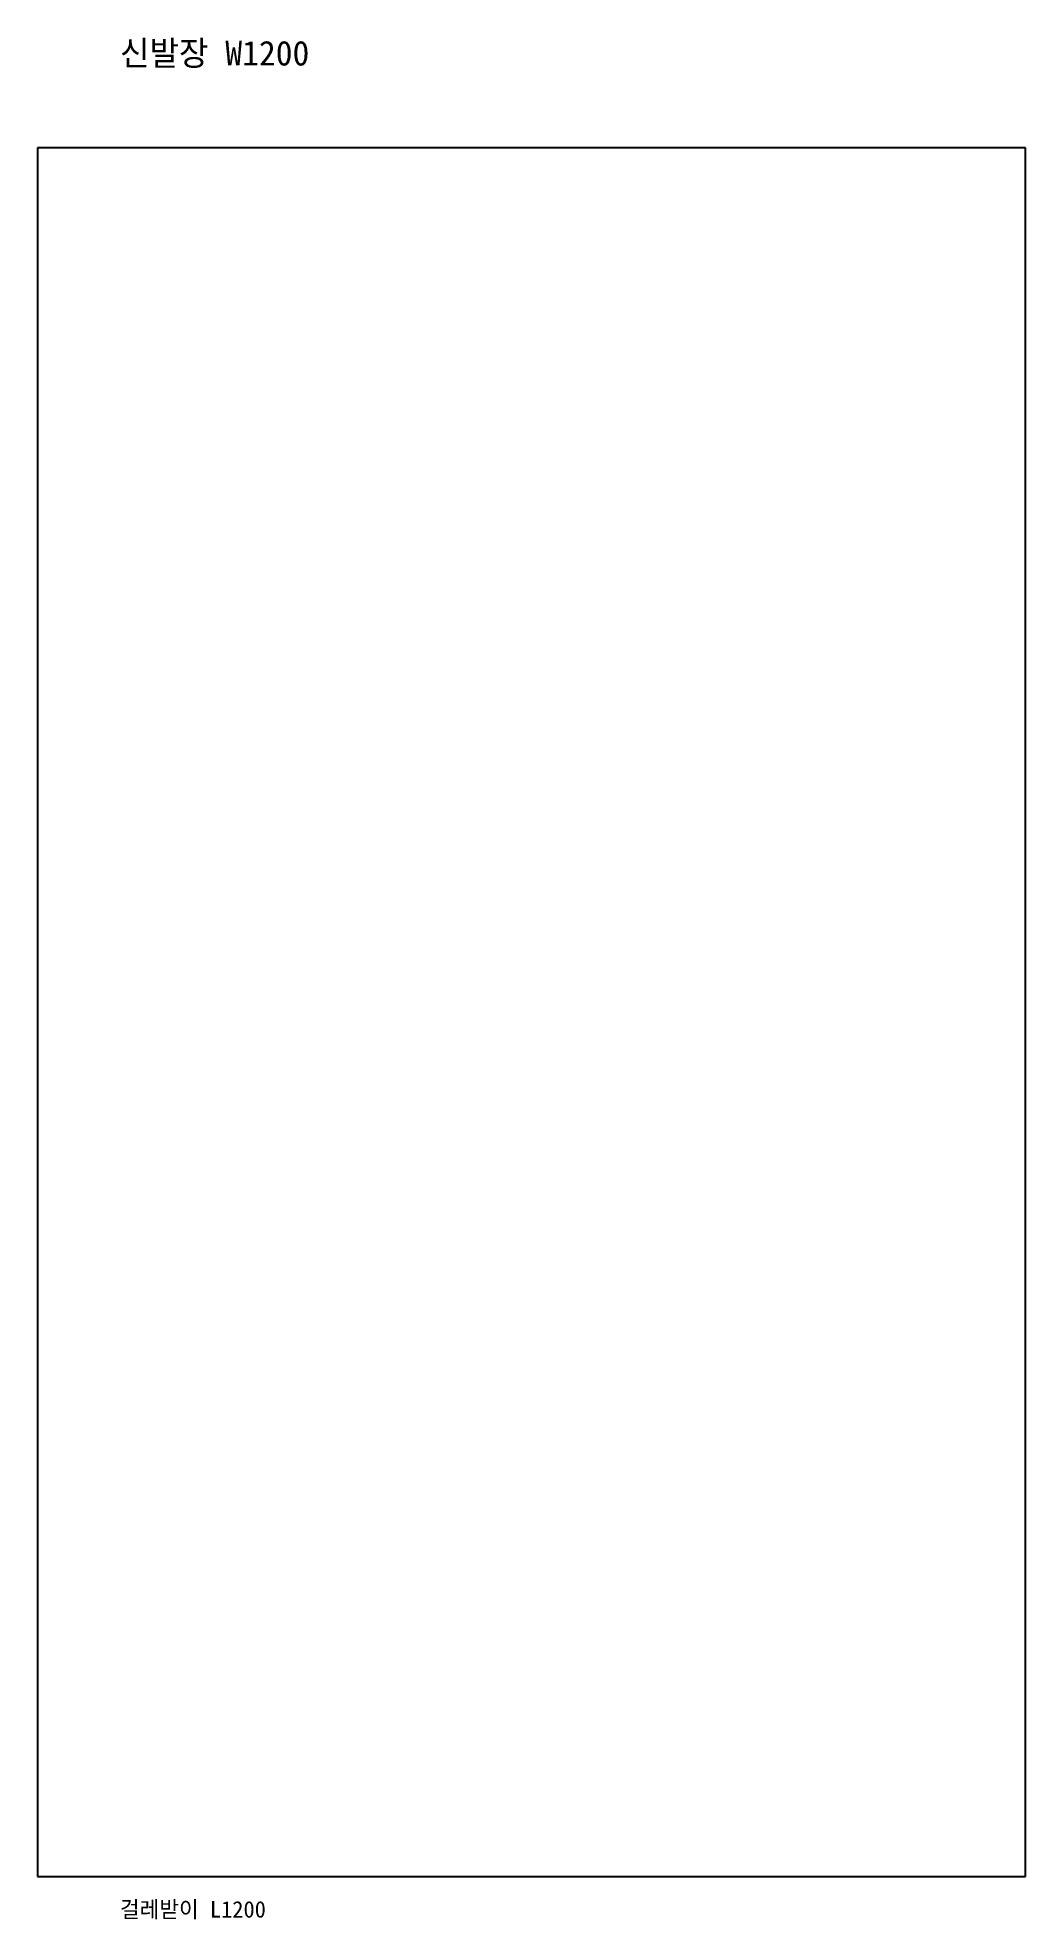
# Model space of a CAD drawing. Header units: metres. Extents: x 200 to 1400, y -52 to 2234.
import ezdxf

# ---------------------------------------------------------------- set-up
doc = ezdxf.new("R2010")
doc.units = ezdxf.units.M
for name, color, linetype in [('FURN_FINISH', 4, 'Continuous'), ('FURN_SHOE', 2, 'Continuous'), ('TEXT', 7, 'Continuous')]:
    doc.layers.add(name, color=color, linetype=linetype)

# ---------------------------------------------------------------- blocks, each defined once
blk = doc.blocks.new('SHOE_BOX_1200')
for p, q in [((1200, 2100), (0, 2100)), ((0, 2100), (0, 0)), ((1200, 0), (1200, 2100)), ((0, 0), (1200, 0))]:
    blk.add_line(p, q)

msp = doc.modelspace()

# ---------------------------------------------------------------- block references
at = {"layer": 'FURN_SHOE'}
msp.add_blockref('SHOE_BOX_1200', (200, 0), dxfattribs=at)

# ---------------------------------------------------------------- texts
at = {"layer": 'FURN_FINISH'}
msp.add_text('걸레받이 L1200', height=20, dxfattribs=at).set_placement((300, -50))
at = {"layer": 'TEXT'}
msp.add_text('신발장 W1200', height=30, dxfattribs=at).set_placement((300, 2200))

doc.saveas('drawing.dxf')
